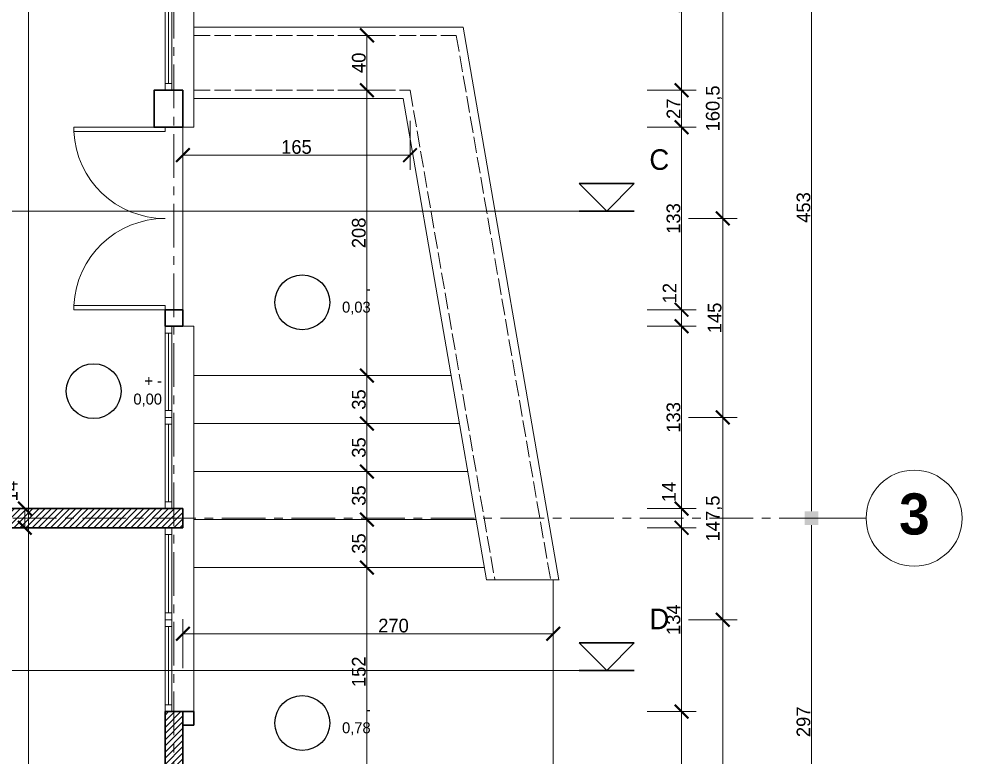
# Model space of a CAD drawing. Header units: centimetres. Extents: x -15293 to 11572, y -4790 to 2619.
# Drawn here: x -1111 to -424, y -3168 to -2630 of the extents above; entities that cross this region are included whole.
import ezdxf

# ---------------------------------------------------------------- set-up
doc = ezdxf.new("R2010")
doc.units = ezdxf.units.CM
for name, pattern in [('ACAD_ISO02W100', [15, 12, -3]), ('Axe', [1093.611073, 529.166651, -211.666656, 141.111112, -211.666656]), ('CENTER', [50.8, 31.75, -6.35, 6.35, -6.35])]:
    doc.linetypes.add(name, pattern=pattern)
doc.layers.get('0').update_dxf_attribs({"lineweight": 0})
for name, color, linetype in [('Cotation', 41, 'Continuous'), ('Fenêtre', 132, 'Continuous'), ('Ligne de Coupe', 4, 'Continuous'), ('TSJ_COTATION', 144, 'Continuous')]:
    doc.layers.add(name, color=color, linetype=linetype)
for name, color, linetype, lineweight in [('Partie coupée', 7, 'Continuous', 30), ('Poteaux', 7, 'Continuous', 30), ('TSJ_MENUISERIE', 150, 'Continuous', 15), ('TSJ_MUR', 1, 'Continuous', 30), ('TSJ_VUE', 5, 'Continuous', 13)]:
    doc.layers.add(name, color=color, linetype=linetype, lineweight=lineweight)
for name, color, linetype, lineweight, true_color in [('TSJ_AXE', 7, 'CENTER', 0, 0xb80000), ('TSJ_CREATION', 7, 'Continuous', 30, 0xf7821d), ('TSJ_HACHURE', 7, 'Axe', 0, 0x969696)]:
    doc.layers.add(name, color=color, linetype=linetype, lineweight=lineweight, true_color=true_color)
doc.styles.get("Standard").update_dxf_attribs({"font": 'GOTHIC.TTF'})
doc.dimstyles.new('Axe cotation', dxfattribs={"dimtxt": 10, "dimasz": 10, "dimexe": 10.625, "dimexo": 5, "dimtad": 1, "dimtxsty": 'Standard', "dimblk": 'BOXFILLED', "dimcen": 8, "dimadec": 0, "dimazin": 0, "dimtfac": 1, "dimtmove": 0, "dimatfit": 3, "dimldrblk": 'BOXFILLED', "dimfxl": 1, "dimlwd": 9, "dimlwe": 9, "dimarcsym": 0})
doc.dimstyles.new('ISO-25', dxfattribs={"dimtxt": 10, "dimasz": 10, "dimexe": 10.625, "dimexo": 5, "dimtad": 1, "dimtxsty": 'Standard', "dimblk": 'ARCHTICK', "dimcen": 8, "dimadec": 0, "dimazin": 0, "dimtfac": 1, "dimtmove": 0, "dimatfit": 3, "dimldrblk": 'ARCHTICK', "dimfxl": 25, "dimfxlon": 1, "dimlwd": 9, "dimlwe": 9, "dimarcsym": 0})

# ---------------------------------------------------------------- blocks, each defined once
blk = doc.blocks.new('_ArchTick')
at = {"color": 0, "linetype": 'ByBlock', "const_width": 0.15}
blk.add_lwpolyline([(-0.5, -0.5), (0.5, 0.5)], dxfattribs=at)
blk = doc.blocks.new('*D186')
at = {"layer": 'Cotation', "color": 0, "lineweight": 9, "transparency": 16777216}
for p, q in [((-1132.05, -2987.22), (-1096.43, -2987.22)), ((-1107.05, -2987.22), (-1107.05, -3001.22)), ((-1084.33, -3001.22), (-1117.68, -3001.22))]:
    blk.add_line(p, q, dxfattribs=at)
at = {"layer": 'Defpoints', "color": 0, "transparency": 16777216}
for p in [(-1294.54, -2987.22), (-1107.05, -3001.22), (-1079.33, -3001.22)]:
    blk.add_point(p, dxfattribs=at)
at = {"layer": 'Cotation', "color": 0, "lineweight": 9, "transparency": 16777216, "xscale": 10, "yscale": 10, "zscale": 10}
for p, rotation in [((-1107.05, -2987.22), 90), ((-1107.05, -3001.22), 270)]:
    blk.add_blockref('_ArchTick', p, dxfattribs=dict(at, rotation=rotation))
at = {"layer": 'Cotation', "color": 0, "transparency": 16777216, "insert": (-1117.34, -2974.52), "char_height": 10, "attachment_point": 5, "rotation": 90}
blk.add_mtext('14', dxfattribs=at)
blk = doc.blocks.new('*D220')
at = {"layer": 'Defpoints', "color": 0, "transparency": 16777216}
for p in [(-1100.84, -3001.22), (-1128.57, -3284.22), (-1026.35, -3284.22)]:
    blk.add_point(p, dxfattribs=at)
at = {"layer": 'TSJ_COTATION', "color": 0, "lineweight": 9, "transparency": 16777216}
for p, q in [((-1105.84, -3001.22), (-1139.19, -3001.22)), ((-1128.57, -3001.22), (-1128.57, -3284.22)), ((-1103.57, -3284.22), (-1139.19, -3284.22))]:
    blk.add_line(p, q, dxfattribs=at)
at = {"layer": 'TSJ_COTATION', "color": 0, "lineweight": 9, "transparency": 16777216, "xscale": 10, "yscale": 10, "zscale": 10}
for p, rotation in [((-1128.57, -3001.22), 90), ((-1128.57, -3284.22), 270)]:
    blk.add_blockref('_ArchTick', p, dxfattribs=dict(at, rotation=rotation))
at = {"layer": 'TSJ_COTATION', "color": 0, "transparency": 16777216, "insert": (-1134.44, -3142.72), "char_height": 10, "attachment_point": 5, "rotation": 90}
blk.add_mtext('283', dxfattribs=at)
blk = doc.blocks.new('*D451')
at = {"layer": 'Defpoints', "color": 0, "transparency": 16777216}
for p in [(-991.84, -2548.22), (-991.84, -2682.22), (-628.24, -2682.22)]:
    blk.add_point(p, dxfattribs=at)
at = {"layer": 'TSJ_COTATION', "color": 0, "lineweight": 9, "transparency": 16777216}
for p, q in [((-653.24, -2548.22), (-617.62, -2548.22)), ((-628.24, -2548.22), (-628.24, -2682.22)), ((-653.24, -2682.22), (-617.62, -2682.22))]:
    blk.add_line(p, q, dxfattribs=at)
at = {"layer": 'TSJ_COTATION', "color": 0, "lineweight": 9, "transparency": 16777216, "xscale": 10, "yscale": 10, "zscale": 10}
for p, rotation in [((-628.24, -2548.22), 90), ((-628.24, -2682.22), 270)]:
    blk.add_blockref('_ArchTick', p, dxfattribs=dict(at, rotation=rotation))
at = {"layer": 'TSJ_COTATION', "color": 0, "transparency": 16777216, "insert": (-634.12, -2615.22), "char_height": 10, "attachment_point": 5, "rotation": 90}
blk.add_mtext('134', dxfattribs=at)
blk = doc.blocks.new('*D453')
at = {"layer": 'Defpoints', "color": 0, "transparency": 16777216}
for p in [(-999.84, -2615.22), (-999.84, -2775.72), (-598.24, -2775.72)]:
    blk.add_point(p, dxfattribs=at)
at = {"layer": 'TSJ_COTATION', "color": 0, "lineweight": 9, "transparency": 16777216}
for p, q in [((-623.24, -2615.22), (-587.62, -2615.22)), ((-598.24, -2615.22), (-598.24, -2775.72)), ((-623.24, -2775.72), (-587.62, -2775.72))]:
    blk.add_line(p, q, dxfattribs=at)
at = {"layer": 'TSJ_COTATION', "color": 0, "lineweight": 9, "transparency": 16777216, "xscale": 10, "yscale": 10, "zscale": 10}
for p, rotation in [((-598.24, -2615.22), 90), ((-598.24, -2775.72), 270)]:
    blk.add_blockref('_ArchTick', p, dxfattribs=dict(at, rotation=rotation))
at = {"layer": 'TSJ_COTATION', "color": 0, "transparency": 16777216, "insert": (-604.58, -2695.47), "char_height": 10, "attachment_point": 5, "rotation": 90}
blk.add_mtext('160,5', dxfattribs=at)
blk = doc.blocks.new('*D454')
at = {"layer": 'Defpoints', "color": 0, "transparency": 16777216}
for p in [(-999.84, -2775.72), (-999.84, -2920.72), (-598.24, -2920.72)]:
    blk.add_point(p, dxfattribs=at)
at = {"layer": 'TSJ_COTATION', "color": 0, "lineweight": 9, "transparency": 16777216}
for p, q in [((-623.24, -2775.72), (-587.62, -2775.72)), ((-598.24, -2775.72), (-598.24, -2920.72)), ((-623.24, -2920.72), (-587.62, -2920.72))]:
    blk.add_line(p, q, dxfattribs=at)
at = {"layer": 'TSJ_COTATION', "color": 0, "lineweight": 9, "transparency": 16777216, "xscale": 10, "yscale": 10, "zscale": 10}
for p, rotation in [((-598.24, -2775.72), 90), ((-598.24, -2920.72), 270)]:
    blk.add_blockref('_ArchTick', p, dxfattribs=dict(at, rotation=rotation))
at = {"layer": 'TSJ_COTATION', "color": 0, "transparency": 16777216, "insert": (-604.12, -2848.22), "char_height": 10, "attachment_point": 5, "rotation": 90}
blk.add_mtext('145', dxfattribs=at)
blk = doc.blocks.new('*D455')
at = {"layer": 'Defpoints', "color": 0, "transparency": 16777216}
for p in [(-999.84, -2920.72), (-999.84, -3068.22), (-598.24, -3068.22)]:
    blk.add_point(p, dxfattribs=at)
at = {"layer": 'TSJ_COTATION', "color": 0, "lineweight": 9, "transparency": 16777216}
for p, q in [((-623.24, -2920.72), (-587.62, -2920.72)), ((-598.24, -2920.72), (-598.24, -3068.22)), ((-623.24, -3068.22), (-587.62, -3068.22))]:
    blk.add_line(p, q, dxfattribs=at)
at = {"layer": 'TSJ_COTATION', "color": 0, "lineweight": 9, "transparency": 16777216, "xscale": 10, "yscale": 10, "zscale": 10}
for p, rotation in [((-598.24, -2920.72), 90), ((-598.24, -3068.22), 270)]:
    blk.add_blockref('_ArchTick', p, dxfattribs=dict(at, rotation=rotation))
at = {"layer": 'TSJ_COTATION', "color": 0, "transparency": 16777216, "insert": (-604.58, -2994.47), "char_height": 10, "attachment_point": 5, "rotation": 90}
blk.add_mtext('147,5', dxfattribs=at)
blk = doc.blocks.new('*D456')
at = {"layer": 'Defpoints', "color": 0, "transparency": 16777216}
for p in [(-999.84, -3068.22), (-598.24, -3453.98), (-596.59, -3453.98)]:
    blk.add_point(p, dxfattribs=at)
at = {"layer": 'TSJ_COTATION', "color": 0, "lineweight": 9, "transparency": 16777216}
for p, q in [((-623.24, -3068.22), (-587.62, -3068.22)), ((-598.24, -3068.22), (-598.24, -3453.98)), ((-598.24, -3453.98), (-608.87, -3453.98))]:
    blk.add_line(p, q, dxfattribs=at)
at = {"layer": 'TSJ_COTATION', "color": 0, "lineweight": 9, "transparency": 16777216, "xscale": 10, "yscale": 10, "zscale": 10}
for p, rotation in [((-598.24, -3068.22), 90), ((-598.24, -3453.98), 270)]:
    blk.add_blockref('_ArchTick', p, dxfattribs=dict(at, rotation=rotation))
at = {"layer": 'TSJ_COTATION', "color": 0, "transparency": 16777216, "insert": (-604.58, -3261.1), "char_height": 10, "attachment_point": 5, "rotation": 90}
blk.add_mtext('385,76', dxfattribs=at)
blk = doc.blocks.new('*D459')
at = {"layer": 'Defpoints', "color": 0, "transparency": 16777216}
for p in [(-991.84, -2682.22), (-991.84, -2709.22), (-628.24, -2709.22)]:
    blk.add_point(p, dxfattribs=at)
at = {"layer": 'TSJ_COTATION', "color": 0, "lineweight": 9, "transparency": 16777216}
for p, q in [((-653.24, -2682.22), (-617.62, -2682.22)), ((-628.24, -2682.22), (-628.24, -2709.22)), ((-653.24, -2709.22), (-617.62, -2709.22))]:
    blk.add_line(p, q, dxfattribs=at)
at = {"layer": 'TSJ_COTATION', "color": 0, "lineweight": 9, "transparency": 16777216, "xscale": 10, "yscale": 10, "zscale": 10}
for p, rotation in [((-628.24, -2682.22), 90), ((-628.24, -2709.22), 270)]:
    blk.add_blockref('_ArchTick', p, dxfattribs=dict(at, rotation=rotation))
at = {"layer": 'TSJ_COTATION', "color": 0, "transparency": 16777216, "insert": (-634.12, -2695.72), "char_height": 10, "attachment_point": 5, "rotation": 90}
blk.add_mtext('27', dxfattribs=at)
blk = doc.blocks.new('*D460')
at = {"layer": 'Defpoints', "color": 0, "transparency": 16777216}
for p in [(-991.84, -2709.22), (-991.84, -2842.22), (-628.24, -2842.22)]:
    blk.add_point(p, dxfattribs=at)
at = {"layer": 'TSJ_COTATION', "color": 0, "lineweight": 9, "transparency": 16777216}
for p, q in [((-653.24, -2709.22), (-617.62, -2709.22)), ((-628.24, -2709.22), (-628.24, -2842.22)), ((-653.24, -2842.22), (-617.62, -2842.22))]:
    blk.add_line(p, q, dxfattribs=at)
at = {"layer": 'TSJ_COTATION', "color": 0, "lineweight": 9, "transparency": 16777216, "xscale": 10, "yscale": 10, "zscale": 10}
for p, rotation in [((-628.24, -2709.22), 90), ((-628.24, -2842.22), 270)]:
    blk.add_blockref('_ArchTick', p, dxfattribs=dict(at, rotation=rotation))
at = {"layer": 'TSJ_COTATION', "color": 0, "transparency": 16777216, "insert": (-634.12, -2775.72), "char_height": 10, "attachment_point": 5, "rotation": 90}
blk.add_mtext('133', dxfattribs=at)
blk = doc.blocks.new('*D461')
at = {"layer": 'Defpoints', "color": 0, "transparency": 16777216}
for p in [(-991.84, -2842.22), (-991.84, -2854.22), (-628.24, -2854.22)]:
    blk.add_point(p, dxfattribs=at)
at = {"layer": 'TSJ_COTATION', "color": 0, "lineweight": 9, "transparency": 16777216}
for p, q in [((-653.24, -2842.22), (-617.62, -2842.22)), ((-628.24, -2842.22), (-628.24, -2854.22)), ((-653.24, -2854.22), (-617.62, -2854.22))]:
    blk.add_line(p, q, dxfattribs=at)
at = {"layer": 'TSJ_COTATION', "color": 0, "lineweight": 9, "transparency": 16777216, "xscale": 10, "yscale": 10, "zscale": 10}
for p, rotation in [((-628.24, -2842.22), 90), ((-628.24, -2854.22), 270)]:
    blk.add_blockref('_ArchTick', p, dxfattribs=dict(at, rotation=rotation))
at = {"layer": 'TSJ_COTATION', "color": 0, "transparency": 16777216, "insert": (-637, -2830.19), "char_height": 10, "attachment_point": 5, "rotation": 90}
blk.add_mtext('12', dxfattribs=at)
blk = doc.blocks.new('*D462')
at = {"layer": 'Defpoints', "color": 0, "transparency": 16777216}
for p in [(-991.84, -2854.22), (-991.84, -2987.22), (-628.24, -2987.22)]:
    blk.add_point(p, dxfattribs=at)
at = {"layer": 'TSJ_COTATION', "color": 0, "lineweight": 9, "transparency": 16777216}
for p, q in [((-653.24, -2854.22), (-617.62, -2854.22)), ((-628.24, -2854.22), (-628.24, -2987.22)), ((-653.24, -2987.22), (-617.62, -2987.22))]:
    blk.add_line(p, q, dxfattribs=at)
at = {"layer": 'TSJ_COTATION', "color": 0, "lineweight": 9, "transparency": 16777216, "xscale": 10, "yscale": 10, "zscale": 10}
for p, rotation in [((-628.24, -2854.22), 90), ((-628.24, -2987.22), 270)]:
    blk.add_blockref('_ArchTick', p, dxfattribs=dict(at, rotation=rotation))
at = {"layer": 'TSJ_COTATION', "color": 0, "transparency": 16777216, "insert": (-634.12, -2920.72), "char_height": 10, "attachment_point": 5, "rotation": 90}
blk.add_mtext('133', dxfattribs=at)
blk = doc.blocks.new('*D463')
at = {"layer": 'Defpoints', "color": 0, "transparency": 16777216}
for p in [(-991.84, -2987.22), (-991.84, -3001.22), (-628.24, -3001.22)]:
    blk.add_point(p, dxfattribs=at)
at = {"layer": 'TSJ_COTATION', "color": 0, "lineweight": 9, "transparency": 16777216}
for p, q in [((-653.24, -2987.22), (-617.62, -2987.22)), ((-628.24, -2987.22), (-628.24, -3001.22)), ((-653.24, -3001.22), (-617.62, -3001.22))]:
    blk.add_line(p, q, dxfattribs=at)
at = {"layer": 'TSJ_COTATION', "color": 0, "lineweight": 9, "transparency": 16777216, "xscale": 10, "yscale": 10, "zscale": 10}
for p, rotation in [((-628.24, -2987.22), 90), ((-628.24, -3001.22), 270)]:
    blk.add_blockref('_ArchTick', p, dxfattribs=dict(at, rotation=rotation))
at = {"layer": 'TSJ_COTATION', "color": 0, "transparency": 16777216, "insert": (-637.53, -2975.13), "char_height": 10, "attachment_point": 5, "rotation": 90}
blk.add_mtext('14', dxfattribs=at)
blk = doc.blocks.new('*D464')
at = {"layer": 'Defpoints', "color": 0, "transparency": 16777216}
for p in [(-991.84, -3001.22), (-983.84, -3135.22), (-628.24, -3135.22)]:
    blk.add_point(p, dxfattribs=at)
at = {"layer": 'TSJ_COTATION', "color": 0, "lineweight": 9, "transparency": 16777216}
for p, q in [((-653.24, -3001.22), (-617.62, -3001.22)), ((-628.24, -3001.22), (-628.24, -3135.22)), ((-653.24, -3135.22), (-617.62, -3135.22))]:
    blk.add_line(p, q, dxfattribs=at)
at = {"layer": 'TSJ_COTATION', "color": 0, "lineweight": 9, "transparency": 16777216, "xscale": 10, "yscale": 10, "zscale": 10}
for p, rotation in [((-628.24, -3001.22), 90), ((-628.24, -3135.22), 270)]:
    blk.add_blockref('_ArchTick', p, dxfattribs=dict(at, rotation=rotation))
at = {"layer": 'TSJ_COTATION', "color": 0, "transparency": 16777216, "insert": (-634.12, -3068.22), "char_height": 10, "attachment_point": 5, "rotation": 90}
blk.add_mtext('134', dxfattribs=at)
blk = doc.blocks.new('*D465')
at = {"layer": 'Defpoints', "color": 0, "transparency": 16777216}
for p in [(-983.84, -3135.22), (-991.84, -3382.22), (-628.24, -3382.22)]:
    blk.add_point(p, dxfattribs=at)
at = {"layer": 'TSJ_COTATION', "color": 0, "lineweight": 9, "transparency": 16777216}
for p, q in [((-653.24, -3135.22), (-617.62, -3135.22)), ((-628.24, -3135.22), (-628.24, -3382.22)), ((-653.24, -3382.22), (-617.62, -3382.22))]:
    blk.add_line(p, q, dxfattribs=at)
at = {"layer": 'TSJ_COTATION', "color": 0, "lineweight": 9, "transparency": 16777216, "xscale": 10, "yscale": 10, "zscale": 10}
for p, rotation in [((-628.24, -3135.22), 90), ((-628.24, -3382.22), 270)]:
    blk.add_blockref('_ArchTick', p, dxfattribs=dict(at, rotation=rotation))
at = {"layer": 'TSJ_COTATION', "color": 0, "transparency": 16777216, "insert": (-634.12, -3258.72), "char_height": 10, "attachment_point": 5, "rotation": 90}
blk.add_mtext('247', dxfattribs=at)
blk = doc.blocks.new('_BoxFilled')
at = {"color": 0, "linetype": 'ByBlock', "lineweight": -2}
blk.add_line((-0.5, 0), (-1, 0), dxfattribs=at)
at = {"color": 0, "linetype": 'ByBlock'}
blk.add_solid([(-0.5, 0.5), (0.5, 0.5), (-0.5, -0.5), (0.5, -0.5)], dxfattribs=at)
blk = doc.blocks.new('*D470')
at = {"layer": 'Defpoints', "color": 0, "linetype": 'ByBlock', "transparency": 16777216}
for p in [(-493.69, -2541.22), (-533.45, -2994.22), (-493.69, -2994.22)]:
    blk.add_point(p, dxfattribs=at)
at = {"layer": 'TSJ_AXE', "color": 0, "linetype": 'ByBlock', "lineweight": 9, "transparency": 16777216}
for p, q in [((-498.69, -2541.22), (-544.07, -2541.22)), ((-533.45, -2551.22), (-533.45, -2984.22)), ((-498.69, -2994.22), (-544.07, -2994.22))]:
    blk.add_line(p, q, dxfattribs=at)
at = {"layer": 'TSJ_AXE', "color": 0, "linetype": 'ByBlock', "lineweight": 9, "transparency": 16777216, "xscale": 10, "yscale": 10, "zscale": 10}
for p, rotation in [((-533.45, -2541.22), 90), ((-533.45, -2994.22), 270)]:
    blk.add_blockref('_BoxFilled', p, dxfattribs=dict(at, rotation=rotation))
at = {"layer": 'TSJ_AXE', "color": 0, "linetype": 'ByBlock', "transparency": 16777216, "insert": (-539.32, -2767.72), "char_height": 10, "attachment_point": 5, "rotation": 90}
blk.add_mtext('453', dxfattribs=at)
blk = doc.blocks.new('*D471')
at = {"layer": 'Defpoints', "color": 0, "linetype": 'ByBlock', "transparency": 16777216}
for p in [(-493.69, -2994.22), (-533.45, -3291.22), (-493.69, -3291.22)]:
    blk.add_point(p, dxfattribs=at)
at = {"layer": 'TSJ_AXE', "color": 0, "linetype": 'ByBlock', "lineweight": 9, "transparency": 16777216}
for p, q in [((-498.69, -2994.22), (-544.07, -2994.22)), ((-533.45, -3004.22), (-533.45, -3281.22)), ((-498.69, -3291.22), (-544.07, -3291.22))]:
    blk.add_line(p, q, dxfattribs=at)
at = {"layer": 'TSJ_AXE', "color": 0, "linetype": 'ByBlock', "lineweight": 9, "transparency": 16777216, "xscale": 10, "yscale": 10, "zscale": 10}
for p, rotation in [((-533.45, -2994.22), 90), ((-533.45, -3291.22), 270)]:
    blk.add_blockref('_BoxFilled', p, dxfattribs=dict(at, rotation=rotation))
at = {"layer": 'TSJ_AXE', "color": 0, "linetype": 'ByBlock', "transparency": 16777216, "insert": (-539.32, -3142.72), "char_height": 10, "attachment_point": 5, "rotation": 90}
blk.add_mtext('297', dxfattribs=at)
blk = doc.blocks.new('*D495')
at = {"layer": 'Defpoints', "color": 0, "transparency": 16777216}
for p in [(-857.62, -3030.22), (-772, -3030.22), (-772.1, -3182.22)]:
    blk.add_point(p, dxfattribs=at)
at = {"layer": 'TSJ_COTATION', "color": 0, "lineweight": 9, "transparency": 16777216}
for p, q in [((-832.62, -3030.22), (-868.24, -3030.22)), ((-857.62, -3182.22), (-857.62, -3030.22)), ((-832.62, -3182.22), (-868.24, -3182.22))]:
    blk.add_line(p, q, dxfattribs=at)
at = {"layer": 'TSJ_COTATION', "color": 0, "lineweight": 9, "transparency": 16777216, "xscale": 10, "yscale": 10, "zscale": 10}
for p, rotation in [((-857.62, -3030.22), 90), ((-857.62, -3182.22), 270)]:
    blk.add_blockref('_ArchTick', p, dxfattribs=dict(at, rotation=rotation))
at = {"layer": 'TSJ_COTATION', "color": 0, "transparency": 16777216, "insert": (-863.49, -3106.22), "char_height": 10, "attachment_point": 5, "rotation": 90}
blk.add_mtext('152', dxfattribs=at)
blk = doc.blocks.new('*D496')
at = {"layer": 'Defpoints', "color": 0, "transparency": 16777216}
for p in [(-721.84, -3039.11), (-991.84, -3078.47), (-991.84, -3135.22)]:
    blk.add_point(p, dxfattribs=at)
at = {"layer": 'TSJ_COTATION', "color": 0, "lineweight": 9, "transparency": 16777216}
for p, q in [((-721.84, -3053.47), (-721.84, -3089.09)), ((-991.84, -3103.47), (-991.84, -3067.84)), ((-721.84, -3078.47), (-991.84, -3078.47))]:
    blk.add_line(p, q, dxfattribs=at)
at = {"layer": 'TSJ_COTATION', "color": 0, "lineweight": 9, "transparency": 16777216, "xscale": 10, "yscale": 10, "zscale": 10, "rotation": 180}
blk.add_blockref('_ArchTick', (-991.84, -3078.47), dxfattribs=at)
at = {"layer": 'TSJ_COTATION', "color": 0, "lineweight": 9, "transparency": 16777216, "xscale": 10, "yscale": 10, "zscale": 10}
blk.add_blockref('_ArchTick', (-721.84, -3078.47), dxfattribs=at)
at = {"layer": 'TSJ_COTATION', "color": 0, "transparency": 16777216, "insert": (-856.84, -3072.59), "char_height": 10, "attachment_point": 5}
blk.add_mtext('          270', dxfattribs=at)
blk = doc.blocks.new('*D499')
at = {"layer": 'Defpoints', "color": 0, "transparency": 16777216}
for p in [(-857.62, -2995.22), (-778.06, -2995.22), (-772, -3030.22)]:
    blk.add_point(p, dxfattribs=at)
at = {"layer": 'TSJ_COTATION', "color": 0, "lineweight": 9, "transparency": 16777216}
for p, q in [((-832.62, -2995.22), (-868.24, -2995.22)), ((-857.62, -3030.22), (-857.62, -2995.22)), ((-832.62, -3030.22), (-868.24, -3030.22))]:
    blk.add_line(p, q, dxfattribs=at)
at = {"layer": 'TSJ_COTATION', "color": 0, "lineweight": 9, "transparency": 16777216, "xscale": 10, "yscale": 10, "zscale": 10}
for p, rotation in [((-857.62, -2995.22), 90), ((-857.62, -3030.22), 270)]:
    blk.add_blockref('_ArchTick', p, dxfattribs=dict(at, rotation=rotation))
at = {"layer": 'TSJ_COTATION', "color": 0, "transparency": 16777216, "insert": (-863.49, -3012.72), "char_height": 10, "attachment_point": 5, "rotation": 90}
blk.add_mtext('35', dxfattribs=at)
blk = doc.blocks.new('*D500')
at = {"layer": 'Defpoints', "color": 0, "transparency": 16777216}
for p in [(-872.84, -2960.22), (-857.62, -2960.22), (-761.84, -2995.22)]:
    blk.add_point(p, dxfattribs=at)
at = {"layer": 'TSJ_COTATION', "color": 0, "lineweight": 9, "transparency": 16777216}
for p, q in [((-867.84, -2960.22), (-846.99, -2960.22)), ((-857.62, -2995.22), (-857.62, -2960.22)), ((-832.62, -2995.22), (-868.24, -2995.22))]:
    blk.add_line(p, q, dxfattribs=at)
at = {"layer": 'TSJ_COTATION', "color": 0, "lineweight": 9, "transparency": 16777216, "xscale": 10, "yscale": 10, "zscale": 10}
for p, rotation in [((-857.62, -2960.22), 90), ((-857.62, -2995.22), 270)]:
    blk.add_blockref('_ArchTick', p, dxfattribs=dict(at, rotation=rotation))
at = {"layer": 'TSJ_COTATION', "color": 0, "transparency": 16777216, "insert": (-863.49, -2977.72), "char_height": 10, "attachment_point": 5, "rotation": 90}
blk.add_mtext('35', dxfattribs=at)
blk = doc.blocks.new('*D501')
at = {"layer": 'Defpoints', "color": 0, "transparency": 16777216}
for p in [(-872.84, -2925.22), (-857.62, -2925.22), (-872.84, -2960.22)]:
    blk.add_point(p, dxfattribs=at)
at = {"layer": 'TSJ_COTATION', "color": 0, "lineweight": 9, "transparency": 16777216}
for p, q in [((-867.84, -2925.22), (-846.99, -2925.22)), ((-857.62, -2960.22), (-857.62, -2925.22)), ((-867.84, -2960.22), (-846.99, -2960.22))]:
    blk.add_line(p, q, dxfattribs=at)
at = {"layer": 'TSJ_COTATION', "color": 0, "lineweight": 9, "transparency": 16777216, "xscale": 10, "yscale": 10, "zscale": 10}
for p, rotation in [((-857.62, -2925.22), 90), ((-857.62, -2960.22), 270)]:
    blk.add_blockref('_ArchTick', p, dxfattribs=dict(at, rotation=rotation))
at = {"layer": 'TSJ_COTATION', "color": 0, "transparency": 16777216, "insert": (-863.49, -2942.72), "char_height": 10, "attachment_point": 5, "rotation": 90}
blk.add_mtext('35', dxfattribs=at)
blk = doc.blocks.new('*D502')
at = {"layer": 'Defpoints', "color": 0, "transparency": 16777216}
for p in [(-872.84, -2890.22), (-857.62, -2890.22), (-872.84, -2925.22)]:
    blk.add_point(p, dxfattribs=at)
at = {"layer": 'TSJ_COTATION', "color": 0, "lineweight": 9, "transparency": 16777216}
for p, q in [((-867.84, -2890.22), (-846.99, -2890.22)), ((-857.62, -2925.22), (-857.62, -2890.22)), ((-867.84, -2925.22), (-846.99, -2925.22))]:
    blk.add_line(p, q, dxfattribs=at)
at = {"layer": 'TSJ_COTATION', "color": 0, "lineweight": 9, "transparency": 16777216, "xscale": 10, "yscale": 10, "zscale": 10}
for p, rotation in [((-857.62, -2890.22), 90), ((-857.62, -2925.22), 270)]:
    blk.add_blockref('_ArchTick', p, dxfattribs=dict(at, rotation=rotation))
at = {"layer": 'TSJ_COTATION', "color": 0, "transparency": 16777216, "insert": (-863.49, -2907.72), "char_height": 10, "attachment_point": 5, "rotation": 90}
blk.add_mtext('35', dxfattribs=at)
blk = doc.blocks.new('*D503')
at = {"layer": 'Defpoints', "color": 0, "transparency": 16777216}
for p in [(-872.84, -2682.22), (-857.62, -2682.22), (-872.84, -2890.22)]:
    blk.add_point(p, dxfattribs=at)
at = {"layer": 'TSJ_COTATION', "color": 0, "lineweight": 9, "transparency": 16777216}
for p, q in [((-867.84, -2682.22), (-846.99, -2682.22)), ((-857.62, -2890.22), (-857.62, -2682.22)), ((-867.84, -2890.22), (-846.99, -2890.22))]:
    blk.add_line(p, q, dxfattribs=at)
at = {"layer": 'TSJ_COTATION', "color": 0, "lineweight": 9, "transparency": 16777216, "xscale": 10, "yscale": 10, "zscale": 10}
for p, rotation in [((-857.62, -2682.22), 90), ((-857.62, -2890.22), 270)]:
    blk.add_blockref('_ArchTick', p, dxfattribs=dict(at, rotation=rotation))
at = {"layer": 'TSJ_COTATION', "color": 0, "transparency": 16777216, "insert": (-863.49, -2786.22), "char_height": 10, "attachment_point": 5, "rotation": 90}
blk.add_mtext('208', dxfattribs=at)
blk = doc.blocks.new('*D504')
at = {"layer": 'Defpoints', "color": 0, "transparency": 16777216}
for p in [(-872.84, -2642.22), (-857.62, -2642.22), (-872.84, -2682.22)]:
    blk.add_point(p, dxfattribs=at)
at = {"layer": 'TSJ_COTATION', "color": 0, "lineweight": 9, "transparency": 16777216}
for p, q in [((-867.84, -2642.22), (-846.99, -2642.22)), ((-857.62, -2682.22), (-857.62, -2642.22)), ((-867.84, -2682.22), (-846.99, -2682.22))]:
    blk.add_line(p, q, dxfattribs=at)
at = {"layer": 'TSJ_COTATION', "color": 0, "lineweight": 9, "transparency": 16777216, "xscale": 10, "yscale": 10, "zscale": 10}
for p, rotation in [((-857.62, -2642.22), 90), ((-857.62, -2682.22), 270)]:
    blk.add_blockref('_ArchTick', p, dxfattribs=dict(at, rotation=rotation))
at = {"layer": 'TSJ_COTATION', "color": 0, "transparency": 16777216, "insert": (-863.49, -2662.22), "char_height": 10, "attachment_point": 5, "rotation": 90}
blk.add_mtext('40', dxfattribs=at)
blk = doc.blocks.new('*D505')
at = {"layer": 'Defpoints', "color": 0, "transparency": 16777216}
for p in [(-826.2, -2682.22), (-991.84, -2709.22), (-826.2, -2729.51)]:
    blk.add_point(p, dxfattribs=at)
at = {"layer": 'TSJ_COTATION', "color": 0, "lineweight": 9, "transparency": 16777216}
for p, q in [((-826.2, -2704.51), (-826.2, -2740.14)), ((-991.84, -2714.22), (-991.84, -2740.14)), ((-991.84, -2729.51), (-826.2, -2729.51))]:
    blk.add_line(p, q, dxfattribs=at)
at = {"layer": 'TSJ_COTATION', "color": 0, "lineweight": 9, "transparency": 16777216, "xscale": 10, "yscale": 10, "zscale": 10, "rotation": 180}
blk.add_blockref('_ArchTick', (-991.84, -2729.51), dxfattribs=at)
at = {"layer": 'TSJ_COTATION', "color": 0, "lineweight": 9, "transparency": 16777216, "xscale": 10, "yscale": 10, "zscale": 10}
blk.add_blockref('_ArchTick', (-826.2, -2729.51), dxfattribs=at)
at = {"layer": 'TSJ_COTATION', "color": 0, "transparency": 16777216, "insert": (-909.02, -2723.64), "char_height": 10, "attachment_point": 5}
blk.add_mtext('165', dxfattribs=at)

msp = doc.modelspace()

# ---------------------------------------------------------------- hatches: boundary and pattern name
at = {"layer": 'TSJ_HACHURE', "true_color": 0xc7c8ca}
h = msp.add_hatch(dxfattribs=at)
h.set_pattern_fill('ANSI32', color=9, scale=5)
h.paths.add_polyline_path([(-1104.441, -1128.011), (-1005.837, -1128.011), (-1005.837, -689.011), (-1104.441, -689.011)])
h.paths.add_polyline_path([(-1104.441, -689.011), (-1498.837, -689.011), (-1498.837, -1015.011, -0.4040784), (-1408.837, -1102.011), (-1408.837, -1105.011), (-1498.837, -1105.011), (-1498.837, -1128.011), (-1104.441, -1128.011)])
h.paths.add_polyline_path([(-1498.837, -3868.222), (-1498.837, -4194.222, -0.4040784), (-1408.837, -4281.222), (-1408.837, -4284.222), (-1498.837, -4284.222), (-1498.837, -4307.222), (-1005.837, -4307.222), (-1005.837, -3868.222)])
h.paths.add_polyline_path([(-1377.148, -4103.571), (-1128.281, -4103.571), (-1128.281, -4070.751), (-1377.148, -4070.751)], flags=24)
h.paths.add_polyline_path([(-1377.148, -924.36), (-1128.281, -924.36), (-1128.281, -891.541), (-1377.148, -891.541)], flags=24)
at = {"layer": 'TSJ_HACHURE', "lineweight": 0, "true_color": 0xc7c8ca}
h = msp.add_hatch(dxfattribs=at)
h.set_pattern_fill('ANSI31', color=9)
h.set_pattern_definition([(45, (0, -3179.2108), (-2.245064, 2.245064), [])])
h.paths.add_polyline_path([(-1512.837, -2534.222), (-1512.837, -2682.722), (-1498.837, -2682.722), (-1498.837, -2548.222), (-991.837, -2548.222), (-991.837, -2534.222), (-1469.837, -2534.222), (-1469.837, -2509.222), (-1473.405, -2509.222), (-1474.905, -2495.08), (-1476.905, -2523.364), (-1478.405, -2509.222), (-1483.837, -2509.222), (-1483.837, -2534.222)])
h.paths.add_polyline_path([(-1512.837, -2709.222), (-1512.837, -2795.222), (-1498.837, -2795.222), (-1498.837, -2709.222)])
h.paths.add_polyline_path([(-1498.837, -2889.222), (-1512.837, -2889.222), (-1512.837, -3174.222), (-1498.837, -3174.222), (-1498.837, -3001.222), (-991.837, -3001.222), (-991.837, -2987.222), (-1498.837, -2987.222)])
h.paths.add_polyline_path([(-1004.837, -3135.222), (-1004.837, -3284.222), (-1498.837, -3284.222), (-1498.837, -3264.222), (-1512.837, -3264.222), (-1512.837, -3742.222), (-1498.837, -3742.222), (-1498.837, -3580.222), (-1004.837, -3580.222), (-1004.837, -3721.222), (-991.837, -3721.222), (-991.837, -3482.222), (-1004.837, -3482.222), (-1004.837, -3566.222), (-1498.837, -3566.222), (-1498.837, -3298.222), (-1004.837, -3298.222), (-1004.837, -3382.222), (-991.837, -3382.222), (-991.837, -3135.222)])
h.paths.add_polyline_path([(-1579.143, -4724.736), (-1584.068, -4711.593), (-1658.627, -4745.705), (-1655.714, -4752.07), (-1583.879, -4719.204), (-1580.291, -4725.261)])
h.paths.add_polyline_path([(-1262.263, -4572.06), (-1264.5, -4565.386), (-1497.947, -4672.191), (-1497.947, -4568.222), (-1512.837, -4568.222), (-1512.837, -4679.004), (-1582.92, -4711.068), (-1579.332, -4717.124)])
h.paths.add_polyline_path([(-1178.837, -4507.218), (-1191.947, -4506.291), (-1191.947, -4532.191), (-1263.352, -4564.86), (-1256.627, -4577.179), (-1255.479, -4576.654), (-1257.716, -4569.98), (-1185.878, -4537.112), (-1185.878, -4509.219), (-1178.837, -4508.472)])
h.paths.add_polyline_path([(-1092.832, -4473.222), (-1091.842, -4459.222), (-1178.837, -4459.222), (-1178.837, -4414.222), (-1192.837, -4414.222), (-1192.837, -4427.222), (-1498.837, -4448.222), (-1498.837, -4433.222), (-1512.837, -4433.222), (-1512.837, -4478.222), (-1497.947, -4478.222), (-1497.947, -4461.191), (-1191.947, -4440.191), (-1191.947, -4504.863), (-1185.882, -4504.22), (-1185.837, -4466.222), (-1094.837, -4466.222), (-1094.095, -4473.222)])
h.paths.add_polyline_path([(-1090.58, -4459.222), (-1089.837, -4466.222), (-991.837, -4466.222), (-991.837, -3854.222), (-1498.837, -3854.222), (-1498.837, -3836.222), (-1512.837, -3836.222), (-1512.837, -4194.222), (-1498.837, -4194.222), (-1498.837, -3868.222), (-1005.837, -3868.222), (-1005.837, -4307.222), (-1498.837, -4307.222), (-1498.837, -4284.222), (-1512.837, -4284.222), (-1512.837, -4343.222), (-1498.837, -4343.222), (-1498.837, -4321.222), (-1192.837, -4321.222), (-1192.837, -4344.222), (-1178.837, -4344.222), (-1178.837, -4321.222), (-1005.837, -4321.222), (-1005.837, -4459.222)])

# ---------------------------------------------------------------- linework, layer by layer
at = {"layer": 'Fenêtre', "lineweight": 20}
msp.add_lwpolyline([(-1004.837, -3001.222), (-1004.837, -3006.222), (-999.837, -3006.222), (-999.837, -3001.222)], dxfattribs=at)
at = {"layer": 'Ligne de Coupe', "lineweight": 0}
for p, q in [((-1104.441, -4499.627), (-1104.441, -2415.222)), ((-702.829, -2770.261), (-1180.131, -2770.261)), ((-702.829, -3105.179), (-1180.131, -3105.179))]:
    msp.add_line(p, q, dxfattribs=at)
at = {"layer": 'Ligne de Coupe', "lineweight": 30}
for p, q in [((-662.829, -2750.261), (-702.829, -2750.261)), ((-702.829, -2750.261), (-682.829, -2770.261)), ((-662.829, -2750.261), (-682.829, -2770.261)), ((-662.829, -2770.261), (-702.829, -2770.261)), ((-662.829, -3085.179), (-702.829, -3085.179)), ((-702.829, -3085.179), (-682.829, -3105.179)), ((-662.829, -3085.179), (-682.829, -3105.179)), ((-662.829, -3105.179), (-702.829, -3105.179))]:
    msp.add_line(p, q, dxfattribs=at)
at = {"layer": 'Partie coupée'}
for p, q in [((-991.837, -3135.222), (-983.837, -3135.222)), ((-983.837, -3135.222), (-983.837, -3145.222)), ((-991.837, -3145.222), (-983.837, -3145.222))]:
    msp.add_line(p, q, dxfattribs=at)
at = {"layer": 'Poteaux'}
for points in [[(-991.837, -2682.222), (-1012.837, -2682.222), (-1012.837, -2709.222), (-991.837, -2709.222)], [(-991.837, -2842.222), (-1004.837, -2842.222), (-1004.837, -2854.222), (-991.837, -2854.222)]]:
    msp.add_lwpolyline(points, close=True, dxfattribs=at)
at = {"layer": 'TSJ_AXE'}
for p, q in [((-998.337, -4473.222), (-998.337, -2285.003)), ((-1522.2, -2994.222), (-493.693, -2994.222))]:
    msp.add_line(p, q, dxfattribs=at)
at = {"layer": 'TSJ_AXE', "linetype": 'ByBlock'}
msp.add_circle((-458.693, -2994.222), 35, dxfattribs=at)
at = {"layer": 'TSJ_COTATION'}
for centre in [(-904.744, -2836.855), (-1056.871, -2901.621), (-904.744, -3143.561)]:
    msp.add_circle(centre, 20, dxfattribs=at)
at = {"layer": 'TSJ_CREATION', "lineweight": 15}
for p, q in [((-983.837, -2636.222), (-787.48, -2636.222)), ((-787.48, -2636.222), (-717.685, -3039.107)), ((-983.837, -2688.222), (-831.246, -2688.222)), ((-831.246, -2688.222), (-770.46, -3039.107)), ((-983.837, -2890.222), (-796.252, -2890.222)), ((-983.837, -2925.222), (-790.189, -2925.222)), ((-983.837, -2960.222), (-784.125, -2960.222)), ((-983.837, -2995.222), (-778.062, -2995.222)), ((-983.837, -3030.222), (-771.999, -3030.222)), ((-717.581, -3039.107), (-770.46, -3039.107))]:
    msp.add_line(p, q, dxfattribs=at)
at = {"layer": 'TSJ_CREATION', "linetype": 'ACAD_ISO02W100', "lineweight": 15}
for p, q in [((-983.837, -2642.222), (-792.53, -2642.222)), ((-792.53, -2642.222), (-723.775, -3039.107)), ((-983.837, -2682.222), (-826.196, -2682.222)), ((-826.196, -2682.222), (-764.37, -3039.107))]:
    msp.add_line(p, q, dxfattribs=at)
at = {"layer": 'TSJ_CREATION', "lineweight": 15}
for points in [[(-1004.837, -2709.222), (-1071.337, -2709.222), (-1071.337, -2712.222), (-1004.837, -2712.222)], [(-1004.837, -2842.222), (-1071.337, -2842.222), (-1071.337, -2839.222), (-1004.837, -2839.222)]]:
    msp.add_lwpolyline(points, close=True, dxfattribs=at)
for centre, start, end in [((-1004.785, -2709.097), 182.688534, 269.955418), ((-1004.785, -2842.347), 90.044582, 177.311466)]:
    msp.add_arc(centre, 66.625, start, end, dxfattribs=at)
at = {"layer": 'TSJ_MENUISERIE', "lineweight": 9}
for p, q in [((-1004.837, -2548.222), (-1004.837, -2682.222)), ((-999.837, -2620.222), (-999.837, -2677.222)), ((-1004.837, -2854.222), (-1004.837, -2987.222)), ((-999.837, -2915.722), (-999.837, -2859.222)), ((-999.837, -2925.722), (-999.837, -2982.222)), ((-1004.837, -3001.222), (-1004.837, -3135.222)), ((-999.837, -3063.222), (-999.837, -3006.222)), ((-999.837, -3073.222), (-999.837, -3130.222))]:
    msp.add_line(p, q, dxfattribs=at)
at = {"layer": 'TSJ_MENUISERIE', "lineweight": 20}
for p, q in [((-1002.337, -2677.222), (-1002.337, -2620.222)), ((-1002.337, -2859.222), (-1002.337, -2915.722)), ((-1002.337, -2982.222), (-1002.337, -2925.722)), ((-1002.337, -3006.222), (-1002.337, -3063.222)), ((-1002.337, -3130.222), (-1002.337, -3073.222))]:
    msp.add_line(p, q, dxfattribs=at)
for points in [[(-999.837, -2682.222), (-999.837, -2677.222), (-1004.837, -2677.222), (-1004.837, -2682.222)], [(-1004.837, -2854.222), (-1004.837, -2854.222), (-1004.837, -2859.222), (-999.837, -2859.222), (-999.837, -2854.222)], [(-999.837, -2987.222), (-999.837, -2982.222), (-1004.837, -2982.222), (-1004.837, -2987.222)]]:
    msp.add_lwpolyline(points, dxfattribs=at)
for points in [[(-1004.837, -2920.722), (-999.837, -2920.722), (-999.837, -2915.722), (-1004.837, -2915.722)], [(-1004.837, -2920.722), (-999.837, -2920.722), (-999.837, -2925.722), (-1004.837, -2925.722)], [(-1004.837, -3063.222), (-999.837, -3063.222), (-999.837, -3068.222), (-1004.837, -3068.222)], [(-1004.837, -3068.222), (-999.837, -3068.222), (-999.837, -3073.222), (-1004.837, -3073.222)], [(-1004.837, -3135.222), (-999.837, -3135.222), (-999.837, -3130.222), (-1004.837, -3130.222)]]:
    msp.add_lwpolyline(points, close=True, dxfattribs=at)
at = {"layer": 'TSJ_MUR'}
for p, q in [((-1498.837, -2987.222), (-991.837, -2987.222)), ((-991.837, -2987.222), (-991.837, -3001.222)), ((-1498.837, -3001.222), (-991.837, -3001.222)), ((-991.837, -3135.222), (-1004.837, -3135.222)), ((-1004.837, -3135.222), (-1004.837, -3284.222)), ((-991.837, -3135.222), (-991.837, -3382.222))]:
    msp.add_line(p, q, dxfattribs=at)
at = {"layer": 'TSJ_VUE', "lineweight": 9}
for p, q in [((-983.837, -2709.222), (-983.837, -2509.222)), ((-991.837, -2842.222), (-991.837, -2709.222)), ((-991.837, -2709.222), (-983.837, -2709.222)), ((-991.837, -2854.222), (-983.837, -2854.222)), ((-983.837, -3135.222), (-983.837, -2854.222))]:
    msp.add_line(p, q, dxfattribs=at)
at = {"layer": 'TSJ_VUE'}
msp.add_line((-721.837, -3039.107), (-721.837, -3173.337), dxfattribs=at)

# ---------------------------------------------------------------- texts
at = {"layer": 'Ligne de Coupe', "char_height": 15, "attachment_point": 3}
for s, insert in [('C', (-637.23, -2725.271)), ('D', (-637.23, -3060.189))]:
    msp.add_mtext_dynamic_manual_height_columns(s, width=37.39883, gutter_width=12.5, heights=[0], dxfattribs=dict(at, insert=insert))
at = {"layer": 'TSJ_AXE', "insert": (-469.644, -2976.115), "char_height": 30, "attachment_point": 1}
msp.add_mtext_dynamic_manual_height_columns('{\\fCentury Gothic|b1|i0|c0|p34;3}', width=43.00473, gutter_width=12.5, heights=[0], dxfattribs=at)
at = {"layer": 'TSJ_COTATION', "char_height": 8}
for s, insert, attachment_point in [('\\pi-24,l32,t32;-   \\P0,03', (-854.937, -2822.997), 3), ('\\pi-24,l32,t32;+ -   \\P0,00', (-1007.064, -2912.874), 9), ('\\pi-24,l32,t32;-   \\P0,78', (-854.937, -3129.704), 3)]:
    msp.add_mtext_dynamic_manual_height_columns(s, width=106.9004, gutter_width=12.5, heights=[0], dxfattribs=dict(at, insert=insert, attachment_point=attachment_point))

# ---------------------------------------------------------------- dimensions: what is measured, and where the dimension line sits
at = {"layer": 'Cotation'}
dim = msp.add_linear_dim(base=(-1107.052, -3001.222), p1=(-1294.541, -2987.222), p2=(-1079.33, -3001.222), angle=90, dimstyle='ISO-25', override={"dimtmove": 1}, dxfattribs=at)
dim.commit()
dim.dimension.update_dxf_attribs({"geometry": '*D186', "text_midpoint": (-1111.59, -2974.522), "dimtype": 160})
at = {"layer": 'TSJ_AXE', "linetype": 'ByBlock'}
for base, p1, p2, picture, middle in [((-533.446, -2994.222), (-493.693, -2541.222), (-493.693, -2994.222), '*D470', (-539.322, -2767.722)), ((-533.446, -3291.222), (-493.693, -2994.222), (-493.693, -3291.222), '*D471', (-539.322, -3142.722))]:
    dim = msp.add_linear_dim(base=base, p1=p1, p2=p2, angle=90, dimstyle='Axe cotation', dxfattribs=at)
    dim.commit()
    dim.dimension.update_dxf_attribs({"geometry": picture, "text_midpoint": middle})
at = {"layer": 'TSJ_COTATION'}
for base, p1, p2, angle, picture, middle in [((-628.243, -2682.222), (-991.837, -2548.222), (-991.837, -2682.222), 90, '*D451', (-634.12, -2615.222)), ((-598.243, -2775.722), (-999.837, -2615.222), (-999.837, -2775.722), 90, '*D453', (-604.579, -2695.472)), ((-857.616, -2642.222), (-872.837, -2682.222), (-872.837, -2642.222), 90, '*D504', (-863.492, -2662.222)), ((-628.243, -2709.222), (-991.837, -2682.222), (-991.837, -2709.222), 90, '*D459', (-634.12, -2695.722)), ((-857.616, -2682.222), (-872.837, -2890.222), (-872.837, -2682.222), 90, '*D503', (-863.492, -2786.222)), ((-628.243, -2842.222), (-991.837, -2709.222), (-991.837, -2842.222), 90, '*D460', (-634.12, -2775.722)), ((-598.243, -2920.722), (-999.837, -2775.722), (-999.837, -2920.722), 90, '*D454', (-604.12, -2848.222)), ((-628.243, -2987.222), (-991.837, -2854.222), (-991.837, -2987.222), 90, '*D462', (-634.12, -2920.722)), ((-857.616, -2890.222), (-872.837, -2925.222), (-872.837, -2890.222), 90, '*D502', (-863.492, -2907.722)), ((-598.243, -3068.222), (-999.837, -2920.722), (-999.837, -3068.222), 90, '*D455', (-604.579, -2994.472)), ((-857.616, -2925.222), (-872.837, -2960.222), (-872.837, -2925.222), 90, '*D501', (-863.492, -2942.722)), ((-857.616, -2960.222), (-761.837, -2995.222), (-872.837, -2960.222), 90, '*D500', (-863.492, -2977.722)), ((-1128.566, -3284.222), (-1100.844, -3001.222), (-1026.351, -3284.222), 270, '*D220', (-1134.443, -3142.722)), ((-628.243, -3135.222), (-991.837, -3001.222), (-983.837, -3135.222), 90, '*D464', (-634.12, -3068.222)), ((-857.616, -3030.222), (-772.1, -3182.222), (-771.999, -3030.222), 90, '*D495', (-863.492, -3106.222)), ((-598.243, -3453.978), (-999.837, -3068.222), (-596.595, -3453.978), 90, '*D456', (-604.579, -3261.1)), ((-628.243, -3382.222), (-983.837, -3135.222), (-991.837, -3382.222), 90, '*D465', (-634.12, -3258.722))]:
    dim = msp.add_linear_dim(base=base, p1=p1, p2=p2, angle=angle, dimstyle='ISO-25', override={"dimtmove": 1}, dxfattribs=at)
    dim.commit()
    dim.dimension.update_dxf_attribs({"geometry": picture, "text_midpoint": middle})
for base, p1, p2, text, picture, middle in [((-826.196, -2729.514), (-991.837, -2709.222), (-826.196, -2682.222), '165', '*D505', (-909.017, -2723.638)), ((-991.837, -3078.469), (-721.837, -3039.107), (-991.837, -3135.222), '          <>', '*D496', (-856.837, -3072.593))]:
    dim = msp.add_linear_dim(base=base, p1=p1, p2=p2, text=text, dimstyle='ISO-25', dxfattribs=at)
    dim.commit()
    dim.dimension.update_dxf_attribs({"geometry": picture, "text_midpoint": middle})
for base, p1, p2, picture, middle in [((-628.243, -2854.222), (-991.837, -2842.222), (-991.837, -2854.222), '*D461', (-631.249, -2830.188)), ((-628.243, -3001.222), (-991.837, -2987.222), (-991.837, -3001.222), '*D463', (-631.776, -2975.129))]:
    dim = msp.add_linear_dim(base=base, p1=p1, p2=p2, angle=90, dimstyle='ISO-25', override={"dimtmove": 1}, dxfattribs=at)
    dim.commit()
    dim.dimension.update_dxf_attribs({"geometry": picture, "text_midpoint": middle, "dimtype": 160})
dim = msp.add_linear_dim(base=(-857.616, -2995.222), p1=(-771.999, -3030.222), p2=(-778.062, -2995.222), angle=90, dimstyle='ISO-25', dxfattribs=at)
dim.commit()
dim.dimension.update_dxf_attribs({"geometry": '*D499', "text_midpoint": (-863.492, -3012.722)})

doc.saveas('drawing.dxf')
